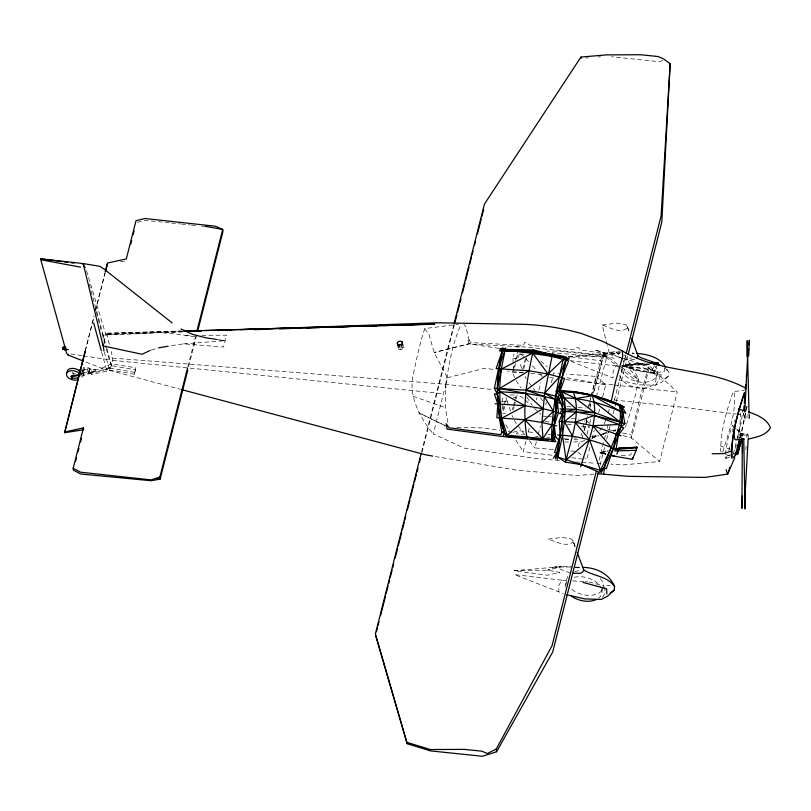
<?xml version="1.0" encoding="UTF-8"?>
<svg xmlns="http://www.w3.org/2000/svg" width="811" height="811" viewBox="0 0 811 811"><rect width="100%" height="100%" fill="white"/><g stroke="black" fill="none" stroke-linecap="round" stroke-linejoin="round"><path stroke-width="0.61" stroke-dasharray="4.05 3.04" d="M749.141 414.543L749.171 418.283L747.884 417.006L747.894 414.502M733.397 453.785L741.345 421.72L742.744 411.035M104.234 352.065L109.961 370.374L112.547 360.307L111.239 351.437M447.915 422.44L445.361 407.578L445.594 387.861M81.668 377.227L83.918 375.351L88.004 374.206L88.723 370.891L91.359 370.739L92.332 371.935L91.704 374.418L111.594 370.161L134.413 374.266L135.822 367.788L111.594 363.906C104.68 366.349 97.898 371.762 90.143 368.924L88.186 367.799L83.442 367.495L84.172 370.343L83.543 372.827L79.883 375.027M88.004 374.206L88.723 370.891M749.07 414.522L749.171 418.283L744.457 418.223L744.721 413.215M748.239 437.545L748.371 435.061L747.093 433.794L742.389 433.743L742.389 437.484L742.389 433.743L743.667 435.01L743.728 437.484M624.683 355.066L638.662 378.727L635.571 394.673L626.487 424.589M745.856 449.973L746.14 446.232M746.809 437.524L747.093 433.794M721.212 452.011L720.736 451.423C720.391 430.935 726.636 410.873 733.154 391.733L744.356 390.142M725.318 454.18L727.893 438.944L732.434 425.248L736.195 428.37M732.657 432.02L733.195 427.042L732.434 425.248M741.781 438.112L741.832 433.044L737.128 429.151M586.343 422.572L586.688 419.388M734.705 422.044L734.989 419.672M134.413 374.266L135.822 367.788M102.997 338.684L104.437 333.28C108.988 333.726 108.025 342.313 109.84 345.739M618.742 379.933L638.967 384.84L655.612 385.164L661.776 382.214L668.436 376.122L668.933 372.523L666.318 368.265M746.89 406.017L740.068 438.183M747.124 406.463L740.808 436.46M445.584 385.59C448.919 365.062 452.102 343.935 460.901 324.927M738.233 438.508L739.764 433.986L742.126 434.818L741.68 433.753L740.413 433.074L738.791 440.829M586.1 424.69L587.215 419.804M589.982 407.578L590.813 403.919M589.151 405.905L590.844 398.556M201.817 335.328L226.533 335.186L223.522 347.027L183.61 343.854L169.357 345.983M591.422 396.103L601.204 358.776L604.428 352.491L594.585 349.967L649.611 366.217L677.246 392.078L659.627 461.52L623.456 464.885L610.876 464.125M735.557 448.442L736.408 444.925M587.032 434.361L589.445 424.69M589.739 423.484L590.945 418.638M582.257 437.514L582.866 435.112M584.072 430.296L587.681 415.85M590.084 406.23L590.692 403.817M75.301 373.709L73.132 373.932L73.416 372.827M85.064 351.214L94.076 315.702M95.323 310.806L104.954 272.841M85.449 350.656L94.157 316.371M95.708 310.248L105.339 272.293M83.543 372.827L82.337 371.58L82.945 369.208M82.337 371.58L84.303 369.38L84.8 367.413M134.667 372.34L110.519 368.153L94.694 372.624L89.129 372.918L87.629 369.998L88.186 367.799M89.017 372.148L89.98 368.346M89.129 372.918L90.143 368.924L95.394 369.826L94.694 372.624M91.704 374.418L90.731 373.222L91.359 370.739M93.63 372.198L94.34 369.4M103.94 342.617L105.906 334.872L85.297 266.799M106.88 348.477L111.512 365.579L106.626 370.211L84.435 361.473M187.848 366.856L196.556 332.53M188.699 366.501L196.789 334.619M421.517 452.122L453.917 324.41M421.994 452.335L454.403 324.633M559.418 460.557L535.696 458.418L464.237 448.118L433.236 433.926L444.712 388.733M445.949 383.846L447.5 377.733L434.169 352.532L429.141 334.953L424.822 328.546L458.377 324.319M502.465 408.947L501.918 401.78L503.388 395.981M513.231 363.399L512.866 358.624L514.042 353.981M502.972 409.596L503.884 405.976M504.199 404.77L506.034 397.532M514.681 377.541L512.39 372.472L513.312 368.853M513.616 367.647L514.225 365.234M515.451 360.408L517.6 351.964M504.604 406.757L502.83 413.732L505.304 413.671M505.78 402.104L506.966 397.461M515.553 363.602L513.789 370.576L513.322 364.595M516.739 358.949L517.915 354.295L526.542 354.093M510.616 411.147L507.23 401.648L508.112 398.171M518.472 357.327L519.354 353.849M512.349 410.031L513.231 406.554M513.525 405.388L514.407 401.901M514.701 400.735L515.593 397.258L513.556 394.551M525.366 358.746L522.416 370.374L519.445 362.051M513.495 409.393L514.103 406.99M514.407 405.784L517.165 394.927L522.294 397.37L524.17 399.073M523.835 368.65L526.582 357.793M551.906 455.214L523.277 451.585L526.065 440.566M528.245 431.999L529.482 427.103M536.395 399.853L537.024 397.41M538.889 390.061L540.744 382.721M553.437 449.476L534.794 447.925L536.345 441.802M538.21 434.463L540.39 425.897M545.742 404.77L546.371 402.327M551.338 382.731L553.822 372.938L558.789 373.354M578.284 446.547L579.845 440.424M581.082 435.527L581.71 433.074M582.947 428.178L584.812 420.838M587.995 408.288L590.793 397.268M591.107 396.042L596.075 376.456L566.25 373.972M589.861 447.388L586.748 459.634L584.984 458.144M592.03 438.822L594.21 430.256M598.64 412.809L599.572 409.129M602.674 396.893L605.776 384.647L596.075 376.456M608.189 413.387L609.355 408.815M565.865 584.741L566.767 581.193M599.096 460.273L604.083 440.616M604.398 439.39L606.263 432.02M607.206 428.34L608.138 424.66M614.363 400.097L625.899 354.66M600.099 465.24L604.773 446.82M606.648 439.45L608.828 430.854M609.142 429.627L610.379 424.711M613.187 413.661L614.748 407.527M615.062 406.291L615.995 402.611M616.299 401.384L627.836 355.948M645.272 362.993L621.844 365.67L637.182 370.88L653.919 373.506L637.365 370.181L621.844 365.67L645.08 362.993M601.944 590.864L602.847 587.316M656.018 377.764L657.518 371.833M593.429 392.99L604.428 352.491L593.48 393.031M596.399 396.863L606.831 356.374L560.928 351.244L546.776 351.062M623 435.598L631.394 438.001L631.151 434.919L641.014 393.761L648.151 367.93L649.611 366.217L631.394 438.001L659.627 461.52M728.775 450.5L730.042 445.918M739.916 438.234L741.832 433.044M424.822 328.546C419.652 343.266 416.925 358.533 413.357 373.699C408.045 395.88 419.682 417.199 433.236 433.926M653.919 373.506L656.058 367.342M584.376 430.54L585.755 425.856M722.733 452.132C728.44 432.739 736.834 412.373 734.036 391.784L733.154 391.733M604.195 423.737L606.111 419.206M655.957 367.738L656.798 365.66M625.403 427.052L626.122 425.41M740.494 436.43L741.68 433.753M731.654 454.616L725.054 456.664L725.804 458.468L727.832 453.927M631.404 453.258L630.644 454.961L620.638 455.508M652.226 370.181L654.284 365.933M664.452 368.143L664.544 371.306L658.897 372.249L643.275 367.89L616.147 365.852L613.086 371.529L613.075 377.967L568.785 360.5M566.605 580.504L561.759 580.179L558.759 585.613L558.809 591.817L563.321 593.47M602.532 597.352L605.107 593.165L604.621 586.13L610.217 585.39M655.612 385.164L659.414 379.072L658.897 372.249M739.764 433.986L740.413 433.074M523.835 431.3L518.705 430.621L516.313 433.652L523.541 434.838M402.499 348.304L403.817 346.672L404.02 347.463M602.218 325.059L617.009 323.072L625.778 324.664L627.582 327.664C620.577 334.517 609.872 327.249 602.218 325.059L607.084 344.432M591.989 437.362L594.433 436.805L596.703 434.169M599.724 430.651L602.755 427.144M638.662 378.727L636.98 381.322L621.023 368.944M82.012 375.848L84.243 374.074L82.469 371.884M664.594 378.838L668.436 376.122M88.713 371.418L84.547 372.867L81.82 370.414M725.804 458.468L729.353 457.14M584.67 440.495L581.092 441.66L570.772 442.056M591.848 438.163L599.015 435.831M600.211 435.446L608.585 432.729M613.359 431.168L615.752 430.398M594.433 436.805L601.58 434.554M602.776 434.179L606.344 433.054M613.491 430.803L615.873 430.053M732.759 454.272L734.959 453.592M512.978 432.344L518.705 430.621M151.181 350.139L158.905 347.818M591.797 436.724L597.798 435M602.603 433.611L606.202 432.577M612.204 430.854L615.802 429.82M398.414 348.943L400.381 349.723L402.712 349.105M662.709 60.582L658.755 61.626L611.595 56.75M447.5 377.733L484.491 368.336L494.152 369.461M137.333 222.275L145.139 220.349L170.178 222.903M81.232 369.674L82.783 370.678L84.172 370.343M605.827 454.251L599.745 452.751L608.159 450.815M92.332 371.935L105.227 369.431L112.668 365.913L135.569 369.715M605.868 454.119L599.745 452.751L608.128 450.936M568.359 356.597L603.769 353.647L619.989 353.16L615.498 353.282L601.955 356.12L568.359 356.597L601.924 360.925M605.858 453.917L599.745 452.751L606.861 451.291L599.745 452.751L605.827 454.018M88.014 373.689L90.731 373.222M620.03 368.164L603.08 355.015L524.19 346.936L468.728 343.996L467.765 338.694L470.775 342.607L523.653 345.395L524.382 342.587L526.937 342.779L529.674 345.192L565.531 348.902L574.117 349.531L576.266 347.544L578.425 347.706L580.504 349.987L602.867 353.302L622.138 350.768M120.575 261.7L126.516 260.787M602.725 356.881L606.831 356.374L602.127 357.002L552.514 352.744M605.908 453.846L599.745 452.751L607.175 451.828M634.851 359.425L630.34 359.942L624.571 359.303M593.865 474.06L577.797 475.611L516.597 470.177L433.885 456.299M654.284 372.533L637.558 369.786L621.844 365.67L645.171 363.916M585.958 57.997L588.401 57.794M598.153 56.963L600.586 56.76M79.914 372.127L83.006 371.874M514.032 570.691L547.628 570.204L559.904 572.404L547.648 575.252L514.032 570.691L561.354 566.676L571.897 566.879M654.882 370.434L621.844 365.67L640.254 364.18L649.773 364.301M183.61 343.854L224.982 340.701L215.412 339.241M621.844 365.67L649.804 364.484M620.506 352.785L609.213 352.907L601.955 356.12L614.241 358.249M613.876 399.975L680.328 407L735.658 413.965M183.519 331.648L106.565 334.335L183.56 331.902M105.906 334.872L147.389 333.412C163.863 331.223 180.427 335.115 196.789 336.9M79.63 373.263L82.671 373.161L84.243 374.074M603.769 353.647L615.498 353.282M181.623 331.131L105.683 333.291L181.35 331.01M515.806 347.027L521.118 346.895M512.866 358.624L518.178 358.492M501.918 401.78L507.23 401.648M513.13 397.309L515.593 397.258M512.39 372.472L522.913 372.269M510.149 395.058L517.165 394.927M185.76 335.419L189.46 335.389M646.357 363.926L649.935 363.946M747.884 417.006L743.19 416.955L743.423 413.184L743.19 416.955L744.457 418.223M743.667 435.01L748.371 435.061M574.046 439.744L579.835 439.815M564.943 441.965L568.44 442.015M456.928 427.397L482.596 427.894L499.606 430.388M575.688 567.132L580.656 567.305M564.75 439.491L569.403 439.653M570.569 567.031L554.886 566.96L547.628 570.204L561.354 566.676L554.886 566.96L570.305 573.134M575.313 567.305L580.798 568.085M575.658 461.986L580.686 462.29M581.943 462.371L595.781 463.213M597.038 463.284L600.809 463.517M634.334 353.241L632.063 353.089L636.209 353.991M572.667 580.919L583.94 581.659M585.187 581.74L587.691 581.903M201.463 226.107L204.97 226.34M112.587 358.107L443.222 384.049L493.26 389.615M535.706 436.531L538.2 436.724M546.928 437.423L549.422 437.616M564.385 438.802L569.373 439.197M566.869 406.524L571.846 406.94M578.05 407.457L585.512 408.075M542.873 416.104L546.594 416.408M547.841 416.519L551.571 416.824M571.451 418.476L578.912 419.094M570.832 450.926L575.8 451.332M523.359 372.654L507.453 371.012M530.759 373.364L541.849 374.418M736.834 414.076L742.694 414.654M575.364 567.213L577.685 567.447M171.425 223.035L180.184 223.927M181.441 224.059L190.2 224.951M191.457 225.083L197.712 225.722M112.547 360.307L441.731 393.548M613.106 384.87L594.453 382.893L565.186 377.429M614.353 385.002L677.246 392.078M570.021 360.642L616.147 365.852M561.759 580.179L514.448 574.593L558.809 591.817M549.767 377.541L555.991 378.331M565.956 379.599L605.776 384.647M545.043 421.497L550.02 422.125M567.447 424.335L572.424 424.964M581.132 426.069L589.85 427.174M571.816 457.739L584.265 459.32M528.671 431.928L534.713 432.729M548.023 434.483L550.436 434.797M573.904 437.889L576.378 438.214M216.395 339.545L224.982 340.701M508.112 431.634L511.761 432.172M70.922 353.971L82.063 355.654M83.3 355.836L109.282 359.77L111.512 365.579M498.937 348.436L469.549 343.773L434.169 352.532L470.086 343.418L465.859 326.792L463.973 324.471M599.745 452.751L605.939 453.744M84.303 369.38L87.629 369.998M607.976 429.546L615.296 431.239M622.615 432.942L631.151 434.919M651.73 372.361L660.975 374.743L661.168 379.913M588.948 581.984L603.414 585.816M109.485 370.333L180.478 389.31M720.28 445.837L730.295 449.264M412.971 396.275L445.361 407.578M622.493 358.482L609.213 352.907L607.388 345.648M725.835 454.454L730.376 456.309M447.662 426.86L418.851 412.88L444.965 425.572M520.561 353.809L525.011 357.732M602.867 353.302L620.902 366.734M621.895 367.474L637.922 379.416L623.132 360.662M733.195 427.042L735.932 429.181M736.844 429.901L742.308 434.189M586.008 420.362L590.418 424.082M577.929 452.183L584.102 457.394M540.734 361.017L547.273 366.977M525.102 399.924L529.776 404.182M534.449 408.44L540.998 414.401M572.85 540.39L571.4 538.97L562.621 537.429L547.891 539.112C555.657 541.079 566.058 548.003 573.265 541.718L572.85 540.39L574.979 546.198M525.832 358.634L529.127 362.223M532.422 365.822L536.537 370.313M539.832 373.901L542.306 376.598M664.736 367.707L668.933 372.523M82.783 370.678L84.547 372.867M82.154 373.161L83.918 375.351M616.117 351.781L622.351 359.678M529.046 382.762L535.118 390.76M540.43 397.765L542.711 400.766M524.93 434.919L515.816 422.906L513.616 418.638M529.482 440.92L534.794 447.925M516.06 380.592L520.763 387.81M526.826 397.086L532.209 405.338M505.78 424.771L509.815 430.955M515.877 440.241L523.277 451.585M72.209 372.401L73.132 373.932M525.112 376.547L526.217 378.686M511.964 415.425L513.059 417.564M627.582 327.664L629.326 332.388M574.969 546.33L573.265 541.718L575.009 546.442M627.207 326.215L629.326 332.013M89.19 284.002L106.545 347.25M96.306 312.559L105.957 347.666M106.292 348.882L109.282 359.77M101.639 352.035L106.626 370.211M400.178 348.933L400.381 349.723M81.191 373.861A7.218 4.521 14.2 0 1 80.502 376.101M601.438 588.745A18.734 11.749 14.2 0 1 598.538 598.214M565.267 587.113A18.734 11.749 14.2 0 1 567.051 581.284M574.249 577.27A18.734 11.749 14.2 0 1 600.971 587.661M601.661 590.763A18.734 11.749 14.2 0 1 570.691 588.33M566.727 579.956A18.734 11.749 14.2 0 1 567.822 576.388M574.766 571.613A18.734 11.749 14.2 0 1 580.24 570.792M600.312 578.618A18.734 11.749 14.2 0 1 602.958 588.624M621.125 368.194A18.734 11.749 14.2 0 1 650.868 369.522A18.734 11.749 14.2 0 1 645.221 387.942A18.734 11.749 14.2 0 1 619.34 374.013M654.396 365.518A18.734 11.749 14.2 0 1 646.702 382.022A18.734 11.749 14.2 0 1 621.348 370.201M623.365 361.483A18.734 11.749 14.2 0 1 631.992 357.864M740.119 412.809A15.429 2.778 -84.2 0 1 737.077 438.153M654.903 370.495L654.183 372.928L652.064 370.505L654.903 370.495"/><path stroke-width="1.22" d="M553.548 441.133L554.258 425.339L558.069 396.782L544.668 393.264L526.106 390.172L494.386 388.246L502.932 347.97L499.698 349.014L533.08 351.224L563.99 356.293L563.199 359.435C557.106 386.178 551.338 413.417 551.612 440.971L553.568 437.403L555.738 437.504L554.258 425.339L558.485 412.576L557.36 402.509L555.586 396.133L561.77 377.703L568.612 360.925L533.08 351.224L504.746 351.285C493.453 377.003 497.255 405.743 501.816 432.537L504.361 432.729L507.128 435.091L507.635 436.642L526.897 437.088L551.429 439.329L553.568 437.403L555.697 441.306M743.758 438.731L745.005 508.923L745.512 493.169M527.201 438.67L526.897 437.088C522.02 409.089 526.674 380.521 532.695 353.079L533.476 349.936L569.038 359.08L565.764 360.135L559.235 377.014L544.668 393.264L541.91 422.47L543.066 440.251L551.429 439.329L554.258 425.339M603.789 473.665C605.118 450.399 625.788 428.796 619.057 404.699C599.147 396.346 578.091 390.142 556.336 391.166C578.801 391.743 600.992 395.819 621.53 405.591L624.358 407.112L592.679 395.677L573.732 392.189L558.911 391.216L562.124 391.936L575.861 398.515L594.767 412.789L624.886 423.666L621.53 405.591L618.631 404.679L621.682 406.24L625.859 413.255L620.77 411.512C601.164 403.179 580.372 397.147 558.891 398.079L562.763 408.795L561.901 421.497L557.187 459.462L556.64 453.227L560.178 435.213L559.205 421.335L562.307 413.529L565.297 408.886L564.375 398.221L561.536 391.277L573.509 391.52L592.486 395.008L619.229 405.348L623.203 412.393L621.023 427.042L606.324 468.728L603.891 467.876L600.475 470.319L599.471 472.357L581.446 464.602L557.907 457.151L556.64 453.227L554.582 452.416L560.178 435.213C577.939 435.801 595.061 440.88 611.433 447.51L616.056 449.101L618.469 435.01L623.831 427.894L621.023 427.042L619.107 424.488L594.311 415.516L576.165 412.049L565.095 411.562L562.307 413.529L559.6 413.58L562.763 408.795L561.77 398.15L559.255 391.226L555.991 391.155M746.931 356.668L747.225 340.721L749.04 413.265M748.695 355.978L749.313 340.225L748.918 345.02M742.46 495.987L741.883 508.375L742.389 438.731L742.47 452.416M744.782 411.958L747.59 356.84M745.167 493.331L748.168 438.781M454.231 323.183L484.461 204.068L580.929 57.064L606.527 54.884L640.487 54.732L658.187 56.537L663.54 58.899L670.17 63.734L661.107 215.898L626.214 353.434M65.356 349.734L64.647 349.774L64.545 348.568L65.377 346.672M743.687 410.721L744.082 405.723M744.275 403.229L744.873 395.738M745.36 389.503L745.755 384.515M746.353 377.024L746.546 374.53M62.812 348.963L65.255 349.531L64.657 349.561L64.981 346.926L62.812 347.686M748.127 354.61L748.624 348.618M732.08 458.448L731.471 457.343C731.167 435.162 737.544 413.184 744.488 392.372M735.273 454.93L737.635 454.048L737.158 452.903L739.003 441.833M558.373 395.829L554.369 424.518L553.507 436.845L555.687 436.947L557.775 439.238M566.707 594.706L584.65 598.913L601.235 599.441L607.449 596.298L614.109 590.205L614.606 586.606C609.456 573.945 596.267 567.548 583.139 567.396M624.886 423.666L621.023 427.042L616.269 434.23L613.461 448.24L601.225 472.864L600.475 470.319L581.446 464.602L565.368 462.158L566.139 459.989C571.137 438.325 581.609 413.184 573.144 391.52M552.676 353.201L544.668 393.264L555.15 399.316L557.36 402.509L559.975 403.29L558.069 396.782M559.225 390.821L566.554 357.002C545.144 357.316 523.845 350.099 502.141 351.112L499.363 350.869L505.537 348.142L497.315 388.52L499.779 391.733L525.021 405.784L542.924 408.693L558.485 412.576M559.306 391.084L565.855 360.672M741.659 439.217L737.787 453.339L737.341 452.264M737.665 448.189L738.963 441.701M741.801 438.893L737.635 454.048M654.528 364.372L658.096 364.413L658.441 362.801L650.067 362.922M611.899 455.752L632.327 459.31L632.458 458.063M580.615 466.781L581.446 464.602C587.235 442.725 600.14 417.432 592.101 395.008M555.322 458.854L556.64 453.227L553.274 458.164M623.862 448.25L619.026 448.088L615.306 449.385M83.269 361.017L68.083 355.036L68.266 354.316M78.485 377.865L72.027 378.352L71.104 376.821L71.388 375.686L77.38 374.935L80.238 373.648M72.027 378.352L72.311 377.216M64.556 432.02L83.432 427.894L83.634 429.759L64.637 432.689L85.064 351.214M105.268 271.624L107.437 263.048L126.313 258.922L136.015 220.693L144.936 218.504L215.391 226.218L222.711 229.442L222.944 231.54L197.722 330.939M64.637 432.689L85.145 351.883M105.653 271.067L107.518 263.717M187.767 370.171L160.112 479.149L151.12 480.71L80.765 474.029L73.385 470.157L73.183 468.302L83.432 427.894M75.555 461.591L76.487 457.921M78.038 451.798L78.971 448.118M80.532 442.005L81.455 438.325M130.753 244.06L131.666 240.472M133.186 234.501L134.089 230.912M156.432 479.058L160.112 479.149L159.879 477.05L187.534 368.082M196.87 331.304L222.711 229.442L205.224 226.32M421.203 453.349L375.392 633.857L407.183 743.707L430.408 750.885L482.474 756.268L496.575 751.746L552.737 651.892L598.234 472.6M376.497 631.627L377.429 627.937M378.058 625.484L378.99 621.794M380.541 615.661L385.529 596.014M386.158 593.551L388.023 586.191M388.651 583.727L389.584 580.047M390.203 577.594L392.078 570.224M392.696 567.771L393.629 564.081M395.19 557.948L397.684 548.124M398.313 545.661L401.739 532.158M402.357 529.705L404.233 522.335M404.851 519.881L405.784 516.191M407.345 510.048L409.839 500.225M410.457 497.772L413.894 484.268M414.512 481.805L416.378 474.445M417.006 471.982L417.939 468.302M419.5 462.158L420.433 458.479M455.022 322.17L456.887 314.81M457.516 312.347L459.381 304.987M460.009 302.523L460.942 298.843M462.503 292.7L464.997 282.877M465.615 280.424L469.042 266.91M469.67 264.457L471.536 257.087M472.164 254.634L473.097 250.954M474.658 244.81L475.591 241.131M477.456 233.761L481.197 219.021M481.815 216.567L483.691 209.197M611.099 401.962L615.65 381.271L622.838 355.928L622.138 350.768L601.549 340.924L581.244 333.463C561.415 327.847 541.018 324.664 520.388 324.248L437.109 322.798L240.289 329.671M596.298 471.323L552.048 645.688L496.271 749.029L496.575 751.746M628.15 354.721L661.796 222.102L670.17 63.734M615.367 449.162L618.965 448.331L637.162 447.277L621.449 447.976M658.066 363.277L657.924 364.899L658.289 363.987L653.524 363.967M728.825 470.917L729.809 467.248M618.965 448.341L616.806 454.201M636.169 450.358L637.162 447.277L635.337 447.925M739.723 439.369L734.948 455.975L733.783 457.708L731.887 455.63C731.542 434.554 737.645 413.651 744.224 393.893M503.134 436.196L504.361 432.729C499.951 411.816 498.207 390.203 501.482 368.995L532.695 353.079L548.013 373.983L564.598 378.463L560.107 391.054M728.42 471.982L727.609 474.111L705.114 477.405L628.495 476.351L597.575 473.705M734.725 457.779L727.609 474.111L726.098 469.741M637.061 447.662L615.174 449.598L618.763 448.888M637.162 357.965L637.841 355.238M632.327 459.31L636.219 450.348L614.566 450.916M632.489 458.823L633.067 457.972M397.309 342.992L398.414 341.613L400.37 341.096L402.033 341.745L402.418 343.185L401.313 344.574L399.357 345.08L397.704 344.432L397.309 342.992L397.897 345.202M494.386 388.246L497.295 394.126L500.174 404.121L499.566 418.03L505.811 436.45L524.778 419.743L542.802 438.67L551.967 424.812L555.839 411.907L555.15 399.316L544.293 396.498L525.883 393.447L499.779 391.733L497.295 394.126L494.386 393.862L497.853 403.969L496.859 417.807L524.778 419.743L541.91 422.47L553.447 411.319L544.293 396.498L526.106 390.172L548.013 373.983L563.199 359.435L569.393 357.773M62.477 347.767L64.667 347.372M565.368 462.158L557.907 457.151L562.489 435.406L564.324 421.639L575.029 422.267L589.516 439.674L566.139 459.989L562.489 435.406L561.901 421.497L565.095 411.562L576.459 409.332L594.767 412.789L576.165 412.049L564.324 421.639L559.205 421.335M610.267 592.922L614.109 590.205M524.778 419.743L542.924 408.693L525.883 393.447L499.677 388.439L529.005 370.769L548.013 373.983M496.271 749.029L487.269 753.541L481.916 751.179L464.206 749.374L430.256 749.536L407.031 742.359M78.951 375.392L71.104 376.821M730.985 451.129L723.635 453.592L712.159 453.785M159.879 477.05L151.018 479.899L80.563 472.184L73.183 468.302M734.959 453.592L737.158 452.903M150.076 350.464L142.097 354.275L103.098 345.932L83.188 263.565L99.814 266.312L104.315 269.272L172.155 322.93M78.515 370.384L80.33 369.917M748.746 438.944C756.683 437.058 765.959 435.497 770.45 427.833C767.044 418.77 757.068 414.999 748.695 411.917M79.123 371.326L80.907 370.962M63.157 347.027L64.981 346.926M158.905 347.818L168.201 346.185M575.861 398.515L592.679 395.677L620.77 411.512L622.078 422.835L619.107 424.488L592.659 425.714L575.029 422.267L594.311 415.516L619.868 421.902L594.635 402.003M68.398 349.49L64.647 349.774M744.062 439.248L735.871 439.765A15.429 2.778 -84.2 0 1 734.198 436.125M560.077 408.906L576.459 409.332L564.375 398.221L559.499 391.885L556.579 391.814L561.77 398.15L565.297 408.886L564.324 421.639L572.657 436.257M193.616 331.304L201.179 331.03M217.581 330.462L231.459 329.976M228.996 330.462L231.52 330.391M254.249 329.671L261.821 329.428M279.491 328.871L290.855 328.516M306 328.029L319.879 327.593M331.243 327.238L348.912 326.681M356.485 326.438L376.689 325.799M382.995 325.596L434.747 323.964L204.402 330.493M184.158 331.06L201.868 330.564M184.026 331.131L434.22 324.238M654.599 364.423L658.187 364.382M533.476 349.936L505.081 349.419L502.141 351.112L496.139 368.589L529.005 370.769M64.657 349.561L62.477 348.983M64.566 348.548L62.792 348.477M64.647 347.179L66.249 348.355L64.545 348.568M636.594 353.383C647.371 354.245 659.931 357.124 665.669 367.19M495.115 403.736L525.021 405.784L501.715 418.182L507.128 435.091L526.897 437.088L543.066 440.251M555.697 441.742L501.492 436.399L447.125 429.12L446.121 423.697L449.091 427.772L500.955 434.726L501.715 431.908L504.26 432.101C494.457 405.976 496.869 377.135 502.465 350.362L533.06 352.319L552.25 355.644L559.032 357.539M557.623 434.99L560.178 435.213M572.617 573.367L580.605 573.225L582.856 571.927L583.748 570.052L577.189 552.342M61.616 261.527L40.55 258.831L64.971 347.189M64.069 261.841L67.769 262.328M71.459 262.815L73.923 263.139M215.412 339.241L205.852 337.781L192.683 334.406L181.046 329.013M432.658 456.086L425.278 454.748L181.705 389.635M80.532 267.143L41.675 259.905L40.55 258.831L80.39 263.22L83.401 264.062L84.05 266.292M611.92 455.295L614.353 455.802M611.991 455.488L614.444 456.035M541.91 422.47L556.782 425.937M738.456 409.149L745.289 410.995M583.079 582.42L606.648 588.827L606.841 593.997M621.084 435.872L592.659 425.714L611.433 447.51L600.475 470.319L589.516 439.674M656.028 363.024L641.319 357.904L638.075 355.999L631.516 338.288M622.138 350.768C659.667 373.648 707.729 367.403 745.948 388.266M657.113 363.612L660.377 365.366M614.606 586.606C607.611 576.185 593.652 576.124 583.748 570.052L583.494 569.403M68.083 355.036L66.482 352.856L65.661 349.754M375.564 635.307L407.183 743.707M93.66 322.971L101.314 350.828M397.704 344.432L398.586 347.747M402.033 341.745L402.996 345.385M401.313 344.574L402.185 347.878M399.357 345.08L399.945 347.29M103.97 351.031L103.027 343.732M580.929 57.064L581.082 58.412M733.996 431.391L734.208 436.095M445.584 385.59L445.594 387.861M77.521 379.822A7.218 4.521 14.2 0 1 67.688 377.115A7.218 4.521 14.2 0 1 69.574 371.002A7.218 4.521 14.2 0 1 79.407 373.699M67.07 372.411A7.218 4.521 14.2 0 1 71.794 368.427A7.218 4.521 14.2 0 1 79.985 371.418M596.399 599.501A18.734 11.749 14.2 0 1 571.066 595.862M738.456 409.149A15.429 2.778 -84.2 0 1 739.46 409.869"/></g></svg>
